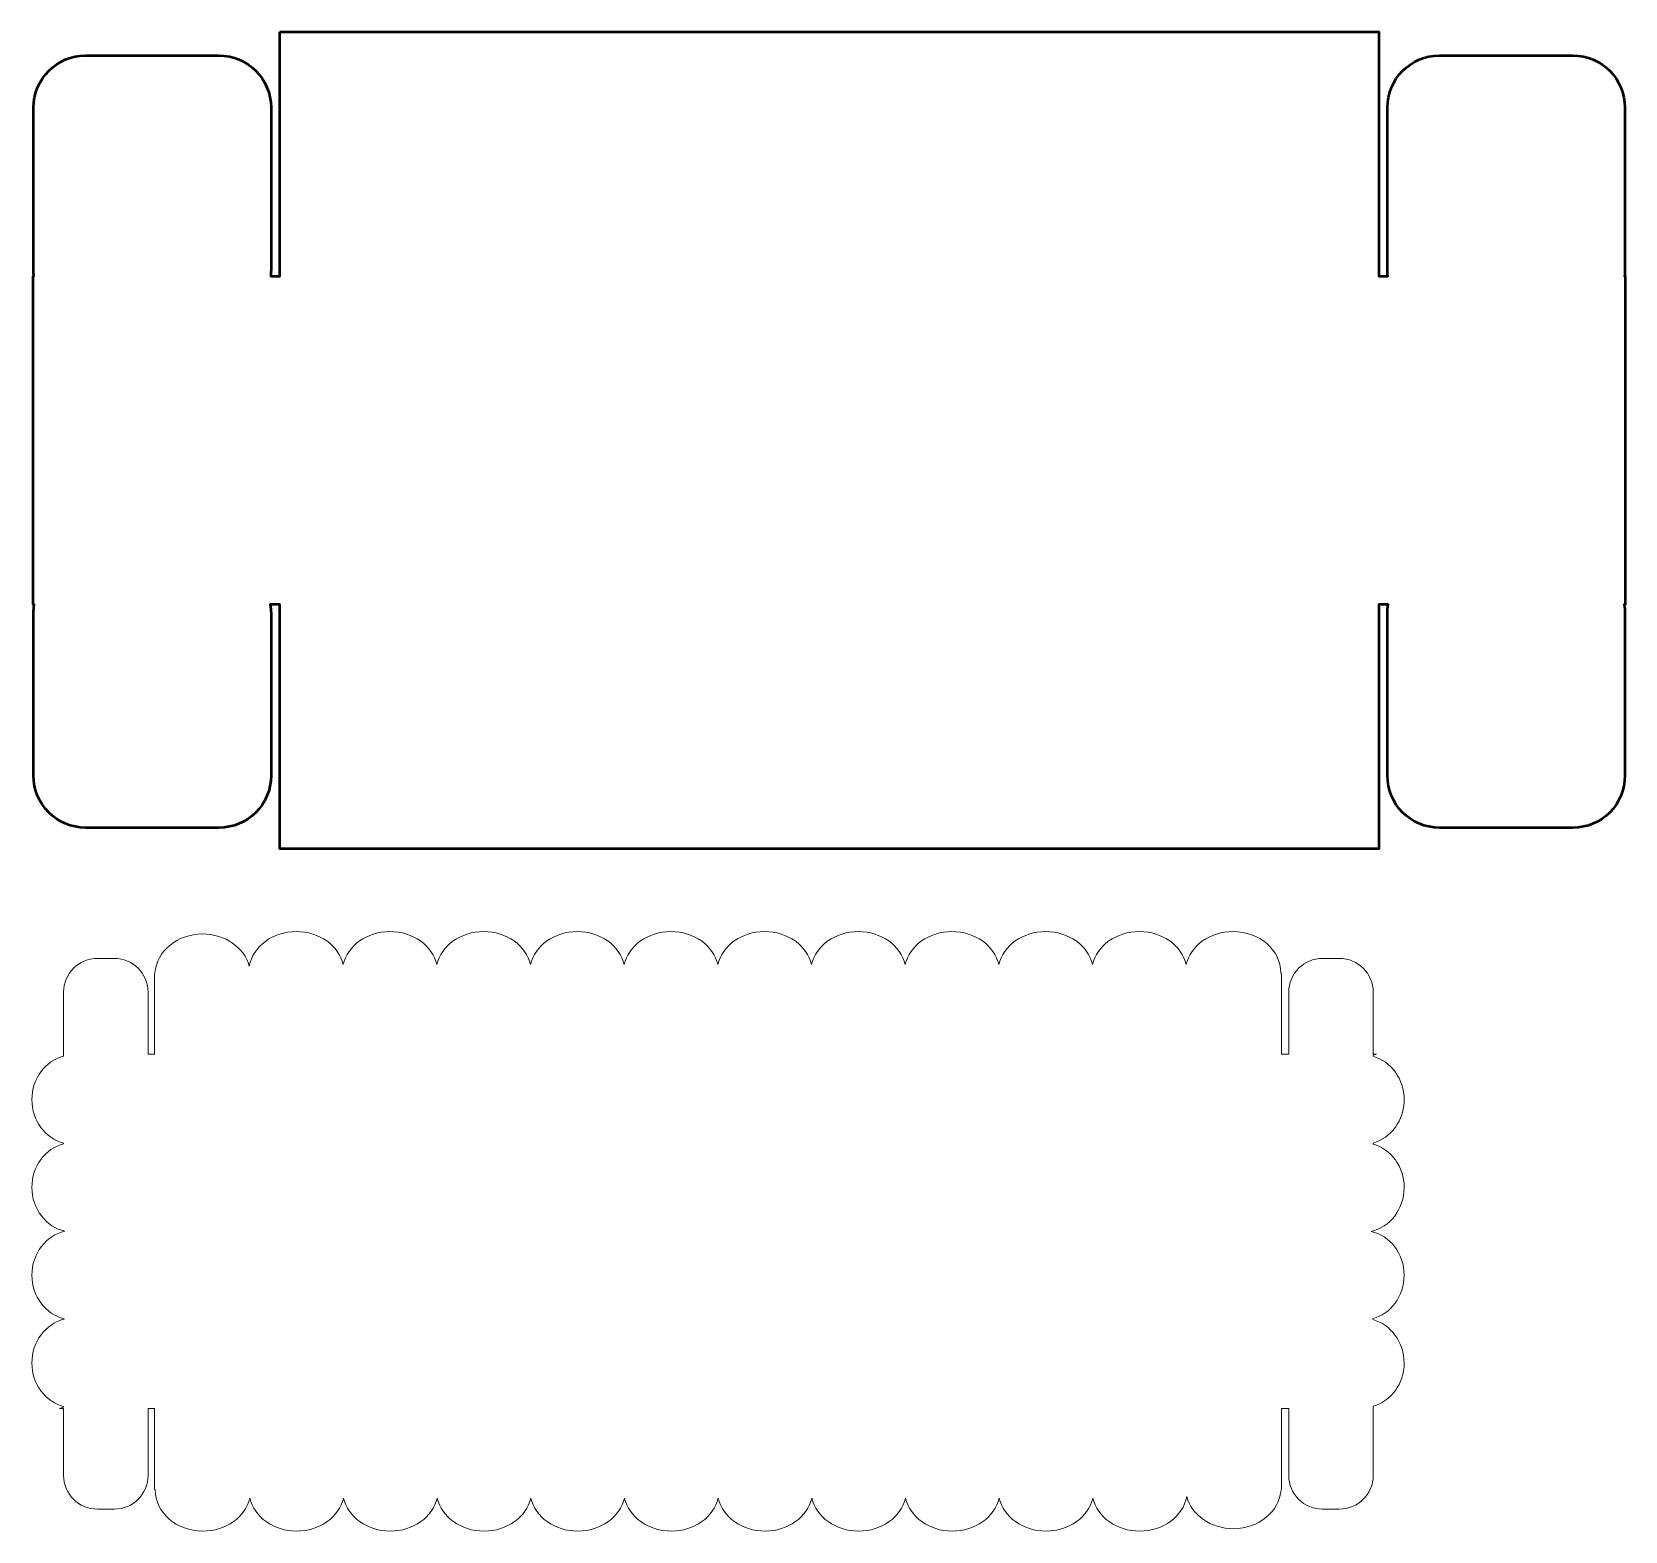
# Model space of a CAD drawing. Header units: centimetres. Extents: x -9.8 to 7.4, y -13.9 to 2.3.
import ezdxf
from ezdxf.lldxf.tags import DXFTag

# ---------------------------------------------------------------- set-up
doc = ezdxf.new("R2010")
doc.units = ezdxf.units.CM
doc.header["$MEASUREMENT"] = 0
doc.layers.add('Layer 1', color=7, linetype='Continuous')
tags = doc.linetypes.add('New Line1', pattern=[1.3, 0.1, -1.2]).pattern_tags.tags
tags[6:7] = [DXFTag(74, 4), DXFTag(75, 0), DXFTag(340, '0'), DXFTag(46, 1.0), DXFTag(50, 0.0), DXFTag(44, 0.0), DXFTag(45, 0.0)]
tags[4:5] = [DXFTag(74, 4), DXFTag(75, 0), DXFTag(340, '0'), DXFTag(46, 1.0), DXFTag(50, 0.0), DXFTag(44, 0.0), DXFTag(45, 0.0)]
tags = doc.linetypes.add('New Line2', pattern=[1.3, 0.1, -1.2]).pattern_tags.tags
tags[6:7] = [DXFTag(74, 4), DXFTag(75, 0), DXFTag(340, '0'), DXFTag(46, 1.0), DXFTag(50, 0.0), DXFTag(44, 0.0), DXFTag(45, 0.0)]
tags[4:5] = [DXFTag(74, 4), DXFTag(75, 0), DXFTag(340, '0'), DXFTag(46, 1.0), DXFTag(50, 0.0), DXFTag(44, 0.0), DXFTag(45, 0.0)]

msp = doc.modelspace()

# ---------------------------------------------------------------- linework, layer by layer
at = {"layer": 'Layer 1', "linetype": 'New Line1', "lineweight": 50}
msp.add_open_spline([(-7.16175, 2.26217), (-7.16175, 2.26217), (-7.16175, -0.37292), (-7.16175, -0.37292), (-7.16175, -0.37292), (-7.16175, -0.37292), (-7.25849, -0.37292), (-7.25849, -0.37292), (-7.25849, -0.37292), (-7.25629, -0.35264), (-7.25518, -0.33262), (-7.25518, -0.31173), (-7.25518, -0.31173), (-7.25518, -0.31173), (-7.25518, 1.44444), (-7.25518, 1.44444), (-7.25518, 1.44444), (-7.25518, 1.75553), (-7.5055, 2.00668), (-7.81659, 2.00668), (-7.81659, 2.00668), (-7.81659, 2.00668), (-9.25526, 2.00668), (-9.25526, 2.00668), (-9.25526, 2.00668), (-9.56635, 2.00668), (-9.81668, 1.75553), (-9.81668, 1.44444), (-9.81668, 1.44444), (-9.81668, 1.44444), (-9.81668, -0.31173), (-9.81668, -0.31173), (-9.81668, -0.31173), (-9.81668, -0.33262), (-9.81557, -0.35264), (-9.81337, -0.37292), (-9.81337, -0.37292), (-9.81337, -0.37292), (-9.81916, -0.37292), (-9.81916, -0.37292), (-9.81916, -0.37292), (-9.81916, -0.37292), (-9.81916, -3.91751), (-9.81916, -3.91751), (-9.81916, -3.91751), (-9.81916, -3.91751), (-9.80924, -3.91751), (-9.80924, -3.91751), (-9.80924, -3.91751), (-9.81374, -3.94625), (-9.81668, -3.97593), (-9.81668, -4.00598), (-9.81668, -4.00598), (-9.81668, -4.00598), (-9.81668, -5.76215), (-9.81668, -5.76215), (-9.81668, -5.76215), (-9.81668, -6.07324), (-9.56635, -6.32356), (-9.25526, -6.32356), (-9.25526, -6.32356), (-9.25526, -6.32356), (-7.81659, -6.32356), (-7.81659, -6.32356), (-7.81659, -6.32356), (-7.5055, -6.32356), (-7.25518, -6.07324), (-7.25518, -5.76215), (-7.25518, -5.76215), (-7.25518, -5.76215), (-7.25518, -4.00598), (-7.25518, -4.00598), (-7.25518, -4.00598), (-7.25518, -3.97593), (-7.25812, -3.94625), (-7.26262, -3.91751), (-7.26262, -3.91751), (-7.26262, -3.91751), (-7.16175, -3.91751), (-7.16175, -3.91751), (-7.16175, -3.91751), (-7.16175, -3.91751), (-7.16175, -6.55259), (-7.16175, -6.55259), (-7.16175, -6.55259), (-7.16175, -6.55259), (4.69489, -6.55259), (4.69489, -6.55259), (4.69489, -6.55259), (4.69489, -6.55259), (4.69489, -3.91751), (4.69489, -3.91751), (4.69489, -3.91751), (4.69489, -3.91751), (4.79577, -3.91751), (4.79577, -3.91751), (4.79577, -3.91751), (4.79126, -3.94625), (4.78832, -3.97593), (4.78832, -4.00598), (4.78832, -4.00598), (4.78832, -4.00598), (4.78832, -5.76215), (4.78832, -5.76215), (4.78832, -5.76215), (4.78832, -6.07324), (5.03865, -6.32356), (5.34974, -6.32356), (5.34974, -6.32356), (5.34974, -6.32356), (6.78841, -6.32356), (6.78841, -6.32356), (6.78841, -6.32356), (7.0995, -6.32356), (7.34982, -6.07324), (7.34982, -5.76215), (7.34982, -5.76215), (7.34982, -5.76215), (7.34982, -4.00598), (7.34982, -4.00598), (7.34982, -4.00598), (7.34982, -3.97593), (7.34688, -3.94625), (7.34238, -3.91751), (7.34238, -3.91751), (7.34238, -3.91751), (7.3523, -3.91751), (7.3523, -3.91751), (7.3523, -3.91751), (7.3523, -3.91751), (7.3523, -0.37292), (7.3523, -0.37292), (7.3523, -0.37292), (7.3523, -0.37292), (7.34651, -0.37292), (7.34651, -0.37292), (7.34651, -0.37292), (7.34871, -0.35264), (7.34982, -0.33262), (7.34982, -0.31173), (7.34982, -0.31173), (7.34982, -0.31173), (7.34982, 1.44444), (7.34982, 1.44444), (7.34982, 1.44444), (7.34982, 1.75553), (7.0995, 2.00668), (6.78841, 2.00668), (6.78841, 2.00668), (6.78841, 2.00668), (5.34974, 2.00668), (5.34974, 2.00668), (5.34974, 2.00668), (5.03865, 2.00668), (4.78832, 1.75553), (4.78832, 1.44444), (4.78832, 1.44444), (4.78832, 1.44444), (4.78832, -0.31173), (4.78832, -0.31173), (4.78832, -0.31173), (4.78832, -0.33262), (4.78943, -0.35264), (4.79163, -0.37292), (4.79163, -0.37292), (4.79163, -0.37292), (4.69489, -0.37292), (4.69489, -0.37292), (4.69489, -0.37292), (4.69489, -0.37292), (4.69489, 2.26217), (4.69489, 2.26217), (4.69489, 2.26217), (4.69489, 2.26217), (-7.16175, 2.26217), (-7.16175, 2.26217)], degree=3, knots=[0, 0, 0, 0, 0.02222222, 0.02222222, 0.02222222, 0.02222222, 0.04444444, 0.04444444, 0.04444444, 0.04444444, 0.06666667, 0.06666667, 0.06666667, 0.06666667, 0.08888889, 0.08888889, 0.08888889, 0.08888889, 0.11111111, 0.11111111, 0.11111111, 0.11111111, 0.13333333, 0.13333333, 0.13333333, 0.13333333, 0.15555556, 0.15555556, 0.15555556, 0.15555556, 0.17777778, 0.17777778, 0.17777778, 0.17777778, 0.2, 0.2, 0.2, 0.2, 0.22222222, 0.22222222, 0.22222222, 0.22222222, 0.24444444, 0.24444444, 0.24444444, 0.24444444, 0.26666667, 0.26666667, 0.26666667, 0.26666667, 0.28888889, 0.28888889, 0.28888889, 0.28888889, 0.31111111, 0.31111111, 0.31111111, 0.31111111, 0.33333333, 0.33333333, 0.33333333, 0.33333333, 0.35555556, 0.35555556, 0.35555556, 0.35555556, 0.37777778, 0.37777778, 0.37777778, 0.37777778, 0.4, 0.4, 0.4, 0.4, 0.42222222, 0.42222222, 0.42222222, 0.42222222, 0.44444444, 0.44444444, 0.44444444, 0.44444444, 0.46666667, 0.46666667, 0.46666667, 0.46666667, 0.48888889, 0.48888889, 0.48888889, 0.48888889, 0.51111111, 0.51111111, 0.51111111, 0.51111111, 0.53333333, 0.53333333, 0.53333333, 0.53333333, 0.55555556, 0.55555556, 0.55555556, 0.55555556, 0.57777778, 0.57777778, 0.57777778, 0.57777778, 0.6, 0.6, 0.6, 0.6, 0.62222222, 0.62222222, 0.62222222, 0.62222222, 0.64444444, 0.64444444, 0.64444444, 0.64444444, 0.66666667, 0.66666667, 0.66666667, 0.66666667, 0.68888889, 0.68888889, 0.68888889, 0.68888889, 0.71111111, 0.71111111, 0.71111111, 0.71111111, 0.73333333, 0.73333333, 0.73333333, 0.73333333, 0.75555556, 0.75555556, 0.75555556, 0.75555556, 0.77777778, 0.77777778, 0.77777778, 0.77777778, 0.8, 0.8, 0.8, 0.8, 0.82222222, 0.82222222, 0.82222222, 0.82222222, 0.84444444, 0.84444444, 0.84444444, 0.84444444, 0.86666667, 0.86666667, 0.86666667, 0.86666667, 0.88888889, 0.88888889, 0.88888889, 0.88888889, 0.91111111, 0.91111111, 0.91111111, 0.91111111, 0.93333333, 0.93333333, 0.93333333, 0.93333333, 0.95555556, 0.95555556, 0.95555556, 0.95555556, 1, 1, 1, 1], dxfattribs=at)
at = {"layer": 'Layer 1', "linetype": 'New Line2', "lineweight": 18}
msp.add_open_spline([(-6.98241, -7.44406), (-7.23747, -7.44406), (-7.44868, -7.60521), (-7.49008, -7.81613), (-7.49008, -7.81613), (-7.54326, -7.6183), (-7.74845, -7.47051), (-7.99279, -7.47051), (-7.99279, -7.47051), (-8.26715, -7.47051), (-8.4911, -7.657), (-8.50707, -7.89137), (-8.50707, -7.89137), (-8.51011, -7.89332), (-8.51203, -7.89668), (-8.51203, -7.90046), (-8.51203, -7.90046), (-8.51203, -7.90046), (-8.51203, -8.76615), (-8.51203, -8.76615), (-8.51203, -8.76615), (-8.51203, -8.76615), (-8.58149, -8.76615), (-8.58149, -8.76615), (-8.58149, -8.76615), (-8.58149, -8.76615), (-8.58149, -8.0989), (-8.58149, -8.0989), (-8.58149, -8.0989), (-8.58149, -7.89677), (-8.74481, -7.73427), (-8.94694, -7.73427), (-8.94694, -7.73427), (-8.94694, -7.73427), (-9.12719, -7.73427), (-9.12719, -7.73427), (-9.12719, -7.73427), (-9.32932, -7.73427), (-9.49265, -7.89677), (-9.49265, -8.0989), (-9.49265, -8.0989), (-9.49265, -8.0989), (-9.49265, -8.78847), (-9.49265, -8.78847), (-9.49265, -8.78847), (-9.6889, -8.83947), (-9.83495, -9.02952), (-9.83495, -9.25728), (-9.83495, -9.25728), (-9.83495, -9.48505), (-9.68889, -9.67501), (-9.49265, -9.72609), (-9.49265, -9.72609), (-9.49265, -9.72609), (-9.49265, -9.73436), (-9.49265, -9.73436), (-9.49265, -9.73436), (-9.68888, -9.78548), (-9.83495, -9.97622), (-9.83495, -10.20399), (-9.83495, -10.20399), (-9.83495, -10.4375), (-9.68147, -10.63266), (-9.47776, -10.67776), (-9.47776, -10.67776), (-9.68147, -10.72287), (-9.83495, -10.9172), (-9.83495, -11.1507), (-9.83495, -11.1507), (-9.83495, -11.38041), (-9.68645, -11.57285), (-9.48768, -11.62199), (-9.48768, -11.62199), (-9.48793, -11.62365), (-9.48829, -11.62529), (-9.48851, -11.62695), (-9.48851, -11.62695), (-9.68689, -11.67643), (-9.83495, -11.86966), (-9.83495, -12.09907), (-9.83495, -12.09907), (-9.83495, -12.32684), (-9.68889, -12.5168), (-9.49265, -12.56788), (-9.49265, -12.56788), (-9.49265, -12.56788), (-9.49265, -12.57615), (-9.49265, -12.57615), (-9.49265, -12.57615), (-9.50751, -12.58017), (-9.5221, -12.58469), (-9.53647, -12.5902), (-9.53647, -12.5902), (-9.53647, -12.5902), (-9.49265, -12.5902), (-9.49265, -12.5902), (-9.49265, -12.5902), (-9.49265, -12.5902), (-9.49265, -13.31119), (-9.49265, -13.31119), (-9.49265, -13.31119), (-9.49265, -13.51332), (-9.32932, -13.67582), (-9.12719, -13.67582), (-9.12719, -13.67582), (-9.12719, -13.67582), (-8.94694, -13.67582), (-8.94694, -13.67582), (-8.94694, -13.67582), (-8.74481, -13.67582), (-8.58149, -13.51332), (-8.58149, -13.31119), (-8.58149, -13.31119), (-8.58149, -13.31119), (-8.58149, -12.5902), (-8.58149, -12.5902), (-8.58149, -12.5902), (-8.58149, -12.5902), (-8.51203, -12.5902), (-8.51203, -12.5902), (-8.51203, -12.5902), (-8.51203, -12.5902), (-8.51203, -13.45671), (-8.51203, -13.45671), (-8.51203, -13.45671), (-8.51203, -13.46148), (-8.50902, -13.46513), (-8.50459, -13.46663), (-8.50459, -13.46663), (-8.50407, -13.71305), (-8.27388, -13.91312), (-7.98948, -13.91312), (-7.98948, -13.91312), (-7.74035, -13.91312), (-7.53159, -13.75961), (-7.48347, -13.55593), (-7.48347, -13.55593), (-7.43534, -13.75961), (-7.22823, -13.91312), (-6.9791, -13.91312), (-6.9791, -13.91312), (-6.72997, -13.91312), (-6.52121, -13.75961), (-6.47309, -13.55593), (-6.47309, -13.55593), (-6.42497, -13.75961), (-6.21785, -13.91312), (-5.96873, -13.91312), (-5.96873, -13.91312), (-5.7196, -13.91312), (-5.51083, -13.75961), (-5.46271, -13.55593), (-5.46271, -13.55593), (-5.41459, -13.75961), (-5.20582, -13.91312), (-4.95669, -13.91312), (-4.95669, -13.91312), (-4.70757, -13.91312), (-4.50046, -13.75961), (-4.45233, -13.55593), (-4.45233, -13.55593), (-4.40421, -13.75961), (-4.19545, -13.91312), (-3.94632, -13.91312), (-3.94632, -13.91312), (-3.69719, -13.91312), (-3.49008, -13.75961), (-3.44196, -13.55593), (-3.44196, -13.55593), (-3.39383, -13.75961), (-3.18507, -13.91312), (-2.93594, -13.91312), (-2.93594, -13.91312), (-2.68681, -13.91312), (-2.4797, -13.75961), (-2.43158, -13.55593), (-2.43158, -13.55593), (-2.38346, -13.75961), (-2.17469, -13.91312), (-1.92556, -13.91312), (-1.92556, -13.91312), (-1.67643, -13.91312), (-1.46932, -13.75961), (-1.4212, -13.55593), (-1.4212, -13.55593), (-1.37308, -13.75961), (-1.16431, -13.91312), (-0.91518, -13.91312), (-0.91518, -13.91312), (-0.66606, -13.91312), (-0.45894, -13.75961), (-0.41082, -13.55593), (-0.41082, -13.55593), (-0.3627, -13.75961), (-0.15394, -13.91312), (0.09519, -13.91312), (0.09519, -13.91312), (0.34432, -13.91312), (0.55143, -13.75961), (0.59956, -13.55593), (0.59956, -13.55593), (0.64768, -13.75961), (0.85644, -13.91312), (1.10557, -13.91312), (1.10557, -13.91312), (1.3547, -13.91312), (1.56181, -13.75961), (1.60993, -13.55593), (1.60993, -13.55593), (1.65805, -13.75961), (1.86682, -13.91312), (2.11595, -13.91312), (2.11595, -13.91312), (2.37101, -13.91312), (2.58222, -13.75197), (2.62362, -13.54105), (2.62362, -13.54105), (2.6768, -13.73888), (2.88198, -13.88666), (3.12633, -13.88666), (3.12633, -13.88666), (3.40069, -13.88666), (3.62464, -13.70018), (3.64061, -13.46581), (3.64061, -13.46581), (3.64365, -13.46385), (3.64557, -13.46049), (3.64557, -13.45671), (3.64557, -13.45671), (3.64557, -13.45671), (3.64557, -12.5902), (3.64557, -12.5902), (3.64557, -12.5902), (3.64557, -12.5902), (3.72329, -12.5902), (3.72329, -12.5902), (3.72329, -12.5902), (3.72329, -12.5902), (3.72329, -13.31119), (3.72329, -13.31119), (3.72329, -13.31119), (3.72329, -13.51332), (3.88662, -13.67582), (4.08875, -13.67582), (4.08875, -13.67582), (4.08875, -13.67582), (4.269, -13.67582), (4.269, -13.67582), (4.269, -13.67582), (4.47113, -13.67582), (4.63445, -13.51332), (4.63445, -13.31119), (4.63445, -13.31119), (4.63445, -13.31119), (4.63445, -12.5654), (4.63445, -12.5654), (4.63445, -12.5654), (4.82611, -12.51114), (4.96849, -12.32413), (4.96849, -12.0999), (4.96849, -12.0999), (4.96849, -11.87414), (4.82476, -11.68421), (4.63114, -11.63109), (4.63114, -11.63109), (4.63074, -11.62774), (4.62998, -11.62448), (4.62949, -11.62117), (4.62949, -11.62117), (4.82389, -11.56864), (4.96849, -11.37871), (4.96849, -11.15236), (4.96849, -11.15236), (4.96849, -10.91885), (4.81501, -10.72452), (4.6113, -10.67941), (4.6113, -10.67941), (4.81501, -10.63431), (4.96849, -10.43915), (4.96849, -10.20564), (4.96849, -10.20564), (4.96849, -9.98118), (4.82638, -9.79203), (4.63445, -9.73766), (4.63445, -9.73766), (4.63446, -9.73683), (4.63445, -9.73602), (4.63445, -9.73518), (4.63445, -9.73518), (4.63445, -9.73518), (4.63445, -9.72609), (4.63445, -9.72609), (4.63445, -9.72609), (4.82638, -9.67172), (4.96849, -9.48257), (4.96849, -9.25811), (4.96849, -9.25811), (4.96849, -9.03364), (4.82638, -8.84449), (4.63445, -8.79012), (4.63445, -8.79012), (4.63445, -8.79012), (4.63445, -8.77772), (4.63445, -8.77772), (4.63445, -8.77772), (4.64643, -8.77417), (4.65831, -8.77063), (4.67, -8.76615), (4.67, -8.76615), (4.67, -8.76615), (4.63445, -8.76615), (4.63445, -8.76615), (4.63445, -8.76615), (4.63445, -8.76615), (4.63445, -8.0989), (4.63445, -8.0989), (4.63445, -8.0989), (4.63445, -7.89677), (4.47113, -7.73427), (4.269, -7.73427), (4.269, -7.73427), (4.269, -7.73427), (4.08875, -7.73427), (4.08875, -7.73427), (4.08875, -7.73427), (3.88662, -7.73427), (3.72329, -7.89677), (3.72329, -8.0989), (3.72329, -8.0989), (3.72329, -8.0989), (3.72329, -8.76615), (3.72329, -8.76615), (3.72329, -8.76615), (3.72329, -8.76615), (3.64557, -8.76615), (3.64557, -8.76615), (3.64557, -8.76615), (3.64557, -8.76615), (3.64557, -7.90046), (3.64557, -7.90046), (3.64557, -7.90046), (3.64557, -7.8957), (3.64256, -7.89204), (3.63813, -7.89054), (3.63813, -7.89054), (3.63761, -7.64412), (3.40741, -7.44406), (3.12302, -7.44406), (3.12302, -7.44406), (2.87389, -7.44406), (2.66513, -7.59756), (2.617, -7.80124), (2.617, -7.80124), (2.56888, -7.59756), (2.36177, -7.44406), (2.11264, -7.44406), (2.11264, -7.44406), (1.86351, -7.44406), (1.65475, -7.59756), (1.60663, -7.80124), (1.60663, -7.80124), (1.5585, -7.59756), (1.35139, -7.44406), (1.10226, -7.44406), (1.10226, -7.44406), (0.85313, -7.44406), (0.64437, -7.59756), (0.59625, -7.80124), (0.59625, -7.80124), (0.54813, -7.59756), (0.33936, -7.44406), (0.09023, -7.44406), (0.09023, -7.44406), (-0.1589, -7.44406), (-0.36601, -7.59756), (-0.41413, -7.80124), (-0.41413, -7.80124), (-0.46225, -7.59756), (-0.67102, -7.44406), (-0.92015, -7.44406), (-0.92015, -7.44406), (-1.16927, -7.44406), (-1.37639, -7.59756), (-1.42451, -7.80124), (-1.42451, -7.80124), (-1.47263, -7.59756), (-1.68139, -7.44406), (-1.93052, -7.44406), (-1.93052, -7.44406), (-2.17965, -7.44406), (-2.38676, -7.59756), (-2.43488, -7.80124), (-2.43488, -7.80124), (-2.48301, -7.59756), (-2.69177, -7.44406), (-2.9409, -7.44406), (-2.9409, -7.44406), (-3.19003, -7.44406), (-3.39714, -7.59756), (-3.44526, -7.80124), (-3.44526, -7.80124), (-3.49338, -7.59756), (-3.70215, -7.44406), (-3.95128, -7.44406), (-3.95128, -7.44406), (-4.20041, -7.44406), (-4.40752, -7.59756), (-4.45564, -7.80124), (-4.45564, -7.80124), (-4.50376, -7.59756), (-4.71253, -7.44406), (-4.96166, -7.44406), (-4.96166, -7.44406), (-5.21078, -7.44406), (-5.4179, -7.59756), (-5.46602, -7.80124), (-5.46602, -7.80124), (-5.51414, -7.59756), (-5.7229, -7.44406), (-5.97203, -7.44406), (-5.97203, -7.44406), (-6.22116, -7.44406), (-6.42827, -7.59756), (-6.4764, -7.80124), (-6.4764, -7.80124), (-6.52452, -7.59756), (-6.73328, -7.44406), (-6.98241, -7.44406)], degree=3, knots=[0, 0, 0, 0, 0.00925926, 0.00925926, 0.00925926, 0.00925926, 0.01851852, 0.01851852, 0.01851852, 0.01851852, 0.02777778, 0.02777778, 0.02777778, 0.02777778, 0.03703704, 0.03703704, 0.03703704, 0.03703704, 0.0462963, 0.0462963, 0.0462963, 0.0462963, 0.05555556, 0.05555556, 0.05555556, 0.05555556, 0.06481481, 0.06481481, 0.06481481, 0.06481481, 0.07407407, 0.07407407, 0.07407407, 0.07407407, 0.08333333, 0.08333333, 0.08333333, 0.08333333, 0.09259259, 0.09259259, 0.09259259, 0.09259259, 0.10185185, 0.10185185, 0.10185185, 0.10185185, 0.11111111, 0.11111111, 0.11111111, 0.11111111, 0.12037037, 0.12037037, 0.12037037, 0.12037037, 0.12962963, 0.12962963, 0.12962963, 0.12962963, 0.13888889, 0.13888889, 0.13888889, 0.13888889, 0.14814815, 0.14814815, 0.14814815, 0.14814815, 0.15740741, 0.15740741, 0.15740741, 0.15740741, 0.16666667, 0.16666667, 0.16666667, 0.16666667, 0.17592593, 0.17592593, 0.17592593, 0.17592593, 0.18518519, 0.18518519, 0.18518519, 0.18518519, 0.19444444, 0.19444444, 0.19444444, 0.19444444, 0.2037037, 0.2037037, 0.2037037, 0.2037037, 0.21296296, 0.21296296, 0.21296296, 0.21296296, 0.22222222, 0.22222222, 0.22222222, 0.22222222, 0.23148148, 0.23148148, 0.23148148, 0.23148148, 0.24074074, 0.24074074, 0.24074074, 0.24074074, 0.25, 0.25, 0.25, 0.25, 0.25925926, 0.25925926, 0.25925926, 0.25925926, 0.26851852, 0.26851852, 0.26851852, 0.26851852, 0.27777778, 0.27777778, 0.27777778, 0.27777778, 0.28703704, 0.28703704, 0.28703704, 0.28703704, 0.2962963, 0.2962963, 0.2962963, 0.2962963, 0.30555556, 0.30555556, 0.30555556, 0.30555556, 0.31481481, 0.31481481, 0.31481481, 0.31481481, 0.32407407, 0.32407407, 0.32407407, 0.32407407, 0.33333333, 0.33333333, 0.33333333, 0.33333333, 0.34259259, 0.34259259, 0.34259259, 0.34259259, 0.35185185, 0.35185185, 0.35185185, 0.35185185, 0.36111111, 0.36111111, 0.36111111, 0.36111111, 0.37037037, 0.37037037, 0.37037037, 0.37037037, 0.37962963, 0.37962963, 0.37962963, 0.37962963, 0.38888889, 0.38888889, 0.38888889, 0.38888889, 0.39814815, 0.39814815, 0.39814815, 0.39814815, 0.40740741, 0.40740741, 0.40740741, 0.40740741, 0.41666667, 0.41666667, 0.41666667, 0.41666667, 0.42592593, 0.42592593, 0.42592593, 0.42592593, 0.43518519, 0.43518519, 0.43518519, 0.43518519, 0.44444444, 0.44444444, 0.44444444, 0.44444444, 0.4537037, 0.4537037, 0.4537037, 0.4537037, 0.46296296, 0.46296296, 0.46296296, 0.46296296, 0.47222222, 0.47222222, 0.47222222, 0.47222222, 0.48148148, 0.48148148, 0.48148148, 0.48148148, 0.49074074, 0.49074074, 0.49074074, 0.49074074, 0.5, 0.5, 0.5, 0.5, 0.50925926, 0.50925926, 0.50925926, 0.50925926, 0.51851852, 0.51851852, 0.51851852, 0.51851852, 0.52777778, 0.52777778, 0.52777778, 0.52777778, 0.53703704, 0.53703704, 0.53703704, 0.53703704, 0.5462963, 0.5462963, 0.5462963, 0.5462963, 0.55555556, 0.55555556, 0.55555556, 0.55555556, 0.56481481, 0.56481481, 0.56481481, 0.56481481, 0.57407407, 0.57407407, 0.57407407, 0.57407407, 0.58333333, 0.58333333, 0.58333333, 0.58333333, 0.59259259, 0.59259259, 0.59259259, 0.59259259, 0.60185185, 0.60185185, 0.60185185, 0.60185185, 0.61111111, 0.61111111, 0.61111111, 0.61111111, 0.62037037, 0.62037037, 0.62037037, 0.62037037, 0.62962963, 0.62962963, 0.62962963, 0.62962963, 0.63888889, 0.63888889, 0.63888889, 0.63888889, 0.64814815, 0.64814815, 0.64814815, 0.64814815, 0.65740741, 0.65740741, 0.65740741, 0.65740741, 0.66666667, 0.66666667, 0.66666667, 0.66666667, 0.67592593, 0.67592593, 0.67592593, 0.67592593, 0.68518519, 0.68518519, 0.68518519, 0.68518519, 0.69444444, 0.69444444, 0.69444444, 0.69444444, 0.7037037, 0.7037037, 0.7037037, 0.7037037, 0.71296296, 0.71296296, 0.71296296, 0.71296296, 0.72222222, 0.72222222, 0.72222222, 0.72222222, 0.73148148, 0.73148148, 0.73148148, 0.73148148, 0.74074074, 0.74074074, 0.74074074, 0.74074074, 0.75, 0.75, 0.75, 0.75, 0.75925926, 0.75925926, 0.75925926, 0.75925926, 0.76851852, 0.76851852, 0.76851852, 0.76851852, 0.77777778, 0.77777778, 0.77777778, 0.77777778, 0.78703704, 0.78703704, 0.78703704, 0.78703704, 0.7962963, 0.7962963, 0.7962963, 0.7962963, 0.80555556, 0.80555556, 0.80555556, 0.80555556, 0.81481481, 0.81481481, 0.81481481, 0.81481481, 0.82407407, 0.82407407, 0.82407407, 0.82407407, 0.83333333, 0.83333333, 0.83333333, 0.83333333, 0.84259259, 0.84259259, 0.84259259, 0.84259259, 0.85185185, 0.85185185, 0.85185185, 0.85185185, 0.86111111, 0.86111111, 0.86111111, 0.86111111, 0.87037037, 0.87037037, 0.87037037, 0.87037037, 0.87962963, 0.87962963, 0.87962963, 0.87962963, 0.88888889, 0.88888889, 0.88888889, 0.88888889, 0.89814815, 0.89814815, 0.89814815, 0.89814815, 0.90740741, 0.90740741, 0.90740741, 0.90740741, 0.91666667, 0.91666667, 0.91666667, 0.91666667, 0.92592593, 0.92592593, 0.92592593, 0.92592593, 0.93518519, 0.93518519, 0.93518519, 0.93518519, 0.94444444, 0.94444444, 0.94444444, 0.94444444, 0.9537037, 0.9537037, 0.9537037, 0.9537037, 0.96296296, 0.96296296, 0.96296296, 0.96296296, 0.97222222, 0.97222222, 0.97222222, 0.97222222, 0.98148148, 0.98148148, 0.98148148, 0.98148148, 1, 1, 1, 1], dxfattribs=at)

doc.saveas('drawing.dxf')
